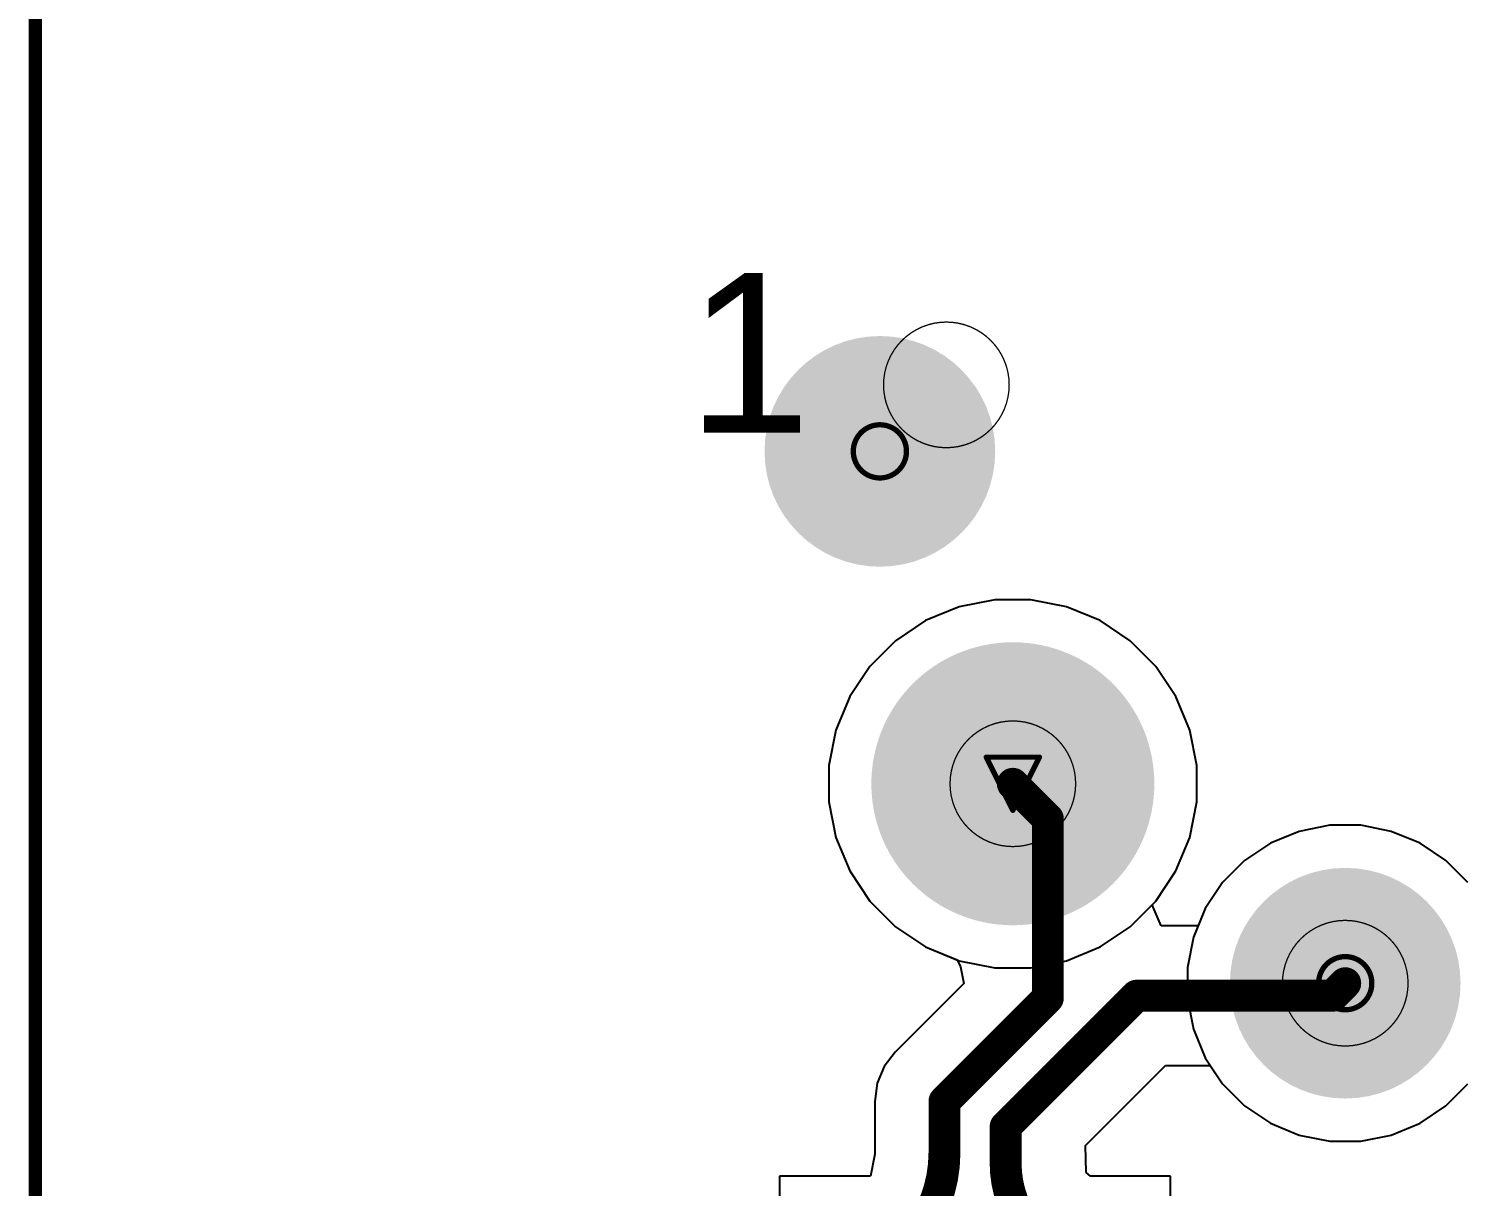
# Model space of a CAD drawing. Header units: inches. Extents: x 0 to 289, y 0 to 168.
# Drawn here: x 69.95 to 83.67, y 26.73 to 37.78 of the extents above; entities that cross this region are included whole.
import ezdxf

# ---------------------------------------------------------------- set-up
doc = ezdxf.new("R2010")
doc.units = ezdxf.units.IN
for name, color, linetype in [('Bottom Layer', 5, 'Continuous'), ('Bottom Solder', 6, 'Continuous'), ('Dimension', 6, 'Continuous'), ('Drill Drawing', 1, 'Continuous'), ('Multi-Layer', 9, 'Continuous'), ('Pad Holes', 156, 'Continuous'), ('Top Layer', 1, 'Continuous'), ('Top Overlay', 2, 'Continuous'), ('Top Solder', 216, 'Continuous')]:
    doc.layers.add(name, color=color, linetype=linetype)
doc.styles.add('Arial', font='', dxfattribs={"height": 0.2})
doc.styles.get('Arial').set_extended_font_data('Arial')

# ---------------------------------------------------------------- blocks, each defined once
blk = doc.blocks.new('NC5MBV_B_57')
at = {"layer": 'Bottom Layer'}
h = blk.add_hatch(color=5, dxfattribs=at)
edge = h.paths.add_edge_path()
edge.add_arc((-4.444999999999999, 0.635), 1.00000054, 0, 360)
h = blk.add_hatch(color=5, dxfattribs=at)
edge = h.paths.add_edge_path()
edge.add_arc((-3.175, -2.54), 1.25000004, 0, 360)
h = blk.add_hatch(color=5, dxfattribs=at)
edge = h.paths.add_edge_path()
edge.add_arc((0, -4.444999999999999), 1.00000054, 0, 360)
at = {"layer": 'Bottom Solder'}
h = blk.add_hatch(color=6, dxfattribs=at)
edge = h.paths.add_edge_path()
edge.add_arc((-4.444999999999999, 0.635), 1.10160054, 0, 360)
h = blk.add_hatch(color=6, dxfattribs=at)
edge = h.paths.add_edge_path()
edge.add_arc((-3.175, -2.54), 1.35160004, 0, 360)
h = blk.add_hatch(color=6, dxfattribs=at)
edge = h.paths.add_edge_path()
edge.add_arc((0, -4.444999999999999), 1.10160054, 0, 360)
at = {"layer": 'Multi-Layer'}
h = blk.add_hatch(color=9, dxfattribs=at)
edge = h.paths.add_edge_path()
edge.add_arc((-4.444999999999999, 0.635), 1.00000054, 0, 360)
h = blk.add_hatch(color=9, dxfattribs=at)
edge = h.paths.add_edge_path()
edge.add_arc((-3.175, -2.54), 1.25000004, 0, 360)
h = blk.add_hatch(color=9, dxfattribs=at)
edge = h.paths.add_edge_path()
edge.add_arc((0, -4.444999999999999), 1.00000054, 0, 360)
at = {"layer": 'Pad Holes'}
h = blk.add_hatch(color=7, dxfattribs=at)
edge = h.paths.add_edge_path()
edge.add_arc((-4.444999999999999, 0.635), 0.5999987999999999, 0, 360)
h = blk.add_hatch(color=7, dxfattribs=at)
edge = h.paths.add_edge_path()
edge.add_arc((-3.175, -2.54), 0.7999984, 0, 360)
h = blk.add_hatch(color=7, dxfattribs=at)
edge = h.paths.add_edge_path()
edge.add_arc((0, -4.444999999999999), 0.5999987999999999, 0, 360)
at = {"layer": 'Top Layer'}
h = blk.add_hatch(color=1, dxfattribs=at)
edge = h.paths.add_edge_path()
edge.add_arc((-4.444999999999999, 0.635), 1.00000054, 0, 360)
h = blk.add_hatch(color=1, dxfattribs=at)
edge = h.paths.add_edge_path()
edge.add_arc((-3.175, -2.54), 1.25000004, 0, 360)
h = blk.add_hatch(color=1, dxfattribs=at)
edge = h.paths.add_edge_path()
edge.add_arc((0, -4.444999999999999), 1.00000054, 0, 360)
at = {"layer": 'Top Solder'}
h = blk.add_hatch(color=216, dxfattribs=at)
edge = h.paths.add_edge_path()
edge.add_arc((-4.444999999999999, 0.635), 1.10160054, 0, 360)
h = blk.add_hatch(color=216, dxfattribs=at)
edge = h.paths.add_edge_path()
edge.add_arc((-3.175, -2.54), 1.35160004, 0, 360)
h = blk.add_hatch(color=216, dxfattribs=at)
edge = h.paths.add_edge_path()
edge.add_arc((0, -4.444999999999999), 1.10160054, 0, 360)
at = {"layer": 'Top Overlay'}
blk.add_lwpolyline([(-12.5118241, -13.9677013, 0.127, 0.127, 0), (-12.5118241, 12.52563408, 0.127, 0.127, 0)], format="xyseb", dxfattribs=at)
at = {"layer": 'Top Overlay', "style": 'Arial'}
blk.add_text('1', height=1.524, dxfattribs=at).set_placement((-6.286499999999999, 0.8150987))

msp = doc.modelspace()

# ---------------------------------------------------------------- linework, layer by layer
at = {"layer": 'Bottom Layer'}
for p, q in [((78.84220959999999, 32.26044094), (78.52227373999999, 32.12791898)), ((79.18185332, 32.32799986), (78.84220959999999, 32.26044094)), ((79.52814676, 32.32799986), (79.18185332, 32.32799986)), ((79.86779048, 32.26044094), (79.52814676, 32.32799986)), ((80.18772634, 32.12791898), (79.86779048, 32.26044094)), ((78.52227373999999, 32.12791898), (78.23433933999999, 31.93552668)), ((80.47566074, 31.93552668), (80.18772634, 32.12791898)), ((78.23433933999999, 31.93552668), (77.98947317999999, 31.69066052)), ((80.7205269, 31.69066052), (80.47566074, 31.93552668)), ((77.98947317999999, 31.69066052), (77.79708088, 31.40272612)), ((80.91291919999999, 31.40272612), (80.7205269, 31.69066052)), ((77.79708088, 31.40272612), (77.66455892, 31.08279026)), ((81.04544116, 31.08279026), (80.91291919999999, 31.40272612)), ((77.66455892, 31.08279026), (77.597, 30.74314654)), ((81.11300007999999, 30.74314654), (81.04544116, 31.08279026)), ((77.597, 30.74314654), (77.597, 30.3968531)), ((81.11300007999999, 30.3968531), (81.11300007999999, 30.74314654)), ((77.597, 30.3968531), (77.66455892, 30.05720938)), ((81.04544116, 30.05720938), (81.11300007999999, 30.3968531)), ((82.38147608, 30.17300036), (82.090133, 30.11505026)), ((82.678524, 30.17300036), (82.38147608, 30.17300036)), ((82.96986708, 30.11505026), (82.678524, 30.17300036)), ((77.66455892, 30.05720938), (77.79708088, 29.73727352)), ((80.91291919999999, 29.73727352), (81.04544116, 30.05720938)), ((82.090133, 30.11505026), (81.81569362, 30.00137256)), ((83.24430645999999, 30.00137256), (82.96986708, 30.11505026)), ((81.81569362, 30.00137256), (81.56870402, 29.83634114)), ((83.49129606, 29.83634114), (83.24430645999999, 30.00137256)), ((81.56870402, 29.83634114), (81.35865872, 29.62629584)), ((83.70134135999999, 29.62629584), (83.49129606, 29.83634114)), ((77.79708088, 29.73727352), (77.98947317999999, 29.44933912)), ((80.7205269, 29.44933912), (80.91291919999999, 29.73727352)), ((81.35865872, 29.62629584), (81.1936273, 29.37930624)), ((77.98947317999999, 29.44933912), (78.23433933999999, 29.20447296)), ((80.68607942, 29.41489164), (80.7205269, 29.44933912)), ((80.77024994, 29.21169164), (80.68607942, 29.41489164)), ((81.1936273, 29.37930624), (81.12419894, 29.21169164)), ((81.12419894, 29.21169164), (80.77024994, 29.21169164)), ((78.23433933999999, 29.20447296), (78.52227373999999, 29.01208066)), ((78.52227373999999, 29.01208066), (78.82346694, 28.88732094)), ((78.82346694, 28.88732094), (78.85411203999999, 28.82211406)), ((78.85411203999999, 28.82211406), (78.88698472, 28.66347074)), ((78.88698472, 28.66347074), (78.2308951, 28.00738112)), ((78.2308951, 28.00738112), (78.12504059999999, 27.8694261)), ((78.12504059999999, 27.8694261), (78.05849768, 27.70877618)), ((80.04787393999999, 27.1141571), (80.81320641999999, 27.87949212)), ((80.81320641999999, 27.87949212), (81.24120149999999, 27.87949212)), ((81.24120149999999, 27.87949212), (81.35865872, 27.7037038)), ((78.05849768, 27.70877618), (78.03579769999999, 27.53637622)), ((81.35865872, 27.7037038), (81.56870402, 27.4936585)), ((83.49129606, 27.4936585), (83.70134135999999, 27.7037038)), ((78.03579769999999, 27.53637622), (78.03580024, 27.5363559)), ((78.03580024, 27.5363559), (78.03580024, 27.04587428)), ((81.56870402, 27.4936585), (81.81569362, 27.32862708)), ((83.24430645999999, 27.32862708), (83.49129606, 27.4936585)), ((81.81569362, 27.32862708), (82.090133, 27.21494938)), ((82.96986708, 27.21494938), (83.24430645999999, 27.32862708)), ((82.090133, 27.21494938), (82.38147608, 27.15699928)), ((82.38147608, 27.15699928), (82.678524, 27.15699928)), ((82.678524, 27.15699928), (82.96986708, 27.21494938)), ((78.03779922, 27.03068254), (77.9964912, 26.82299944)), ((78.03580024, 27.04587428), (78.03779922, 27.03068254)), ((80.05625339999999, 26.85838164), (80.04787393999999, 27.1141571)), ((77.9964912, 26.82299944), (77.12600017999999, 26.82299944)), ((77.12600017999999, 26.82299944), (77.12600017999999, 24.88700128)), ((80.09732266, 26.82299944), (80.05625339999999, 26.85838164)), ((80.86199982, 26.82299944), (80.09732266, 26.82299944)), ((80.86199982, 24.88700128), (80.86199982, 26.82299944))]:
    msp.add_line(p, q, dxfattribs=at)
for points in [[(79.35500004, 30.56999982, 0.3048, 0.3048, 0), (79.68918783999999, 30.23581202, 0.3048, 0.3048, 0)], [(79.68918783999999, 28.52366405999999, 0.3048, 0.3048, 0), (79.68918783999999, 30.23581202, 0.3048, 0.3048, 0)], [(82.4105921, 28.54559188, 0.3048, 0.3048, 0), (82.53000003999999, 28.66499982, 0.3048, 0.3048, 0)], [(78.7019, 27.53637622, 0.3048, 0.3048, 0), (79.68918783999999, 28.52366405999999, 0.3048, 0.3048, 0)], [(79.2861, 27.29439296, 0.3048, 0.3048, 0), (80.53729892, 28.54559188, 0.3048, 0.3048, 0)], [(80.53729892, 28.54559188, 0.3048, 0.3048, 0), (82.4105921, 28.54559188, 0.3048, 0.3048, 0)], [(78.7019, 27.04587428, 0.3048, 0.3048, 0), (78.7019, 27.53637622, 0.3048, 0.3048, 0)], [(79.2861, 26.94802586, 0.3048, 0.3048, 0), (79.2861, 27.29439296, 0.3048, 0.3048, 0)], [(78.7019, 27.04587428, 0.3048, 0.3048, -0.1431988280596965), (78.49921562, 26.35268542, 0.3048, 0.3048, 0)], [(79.38525398, 26.50250478, 0.3048, 0.3048, -0.1099345527873482), (79.2861, 26.94802586, 0.3048, 0.3048, 0)]]:
    msp.add_lwpolyline(points, format="xyseb", dxfattribs=at)
for points in [[(79.27880004, 30.56999982, 0.1524, 0.1524, 1), (79.43120004, 30.56999982, 0.1524, 0.1524, 1)], [(79.61298783999999, 30.23581202, 0.1524, 0.1524, 1), (79.76538784, 30.23581202, 0.1524, 0.1524, 1)], [(79.61298783999999, 30.23581202, 0.1524, 0.1524, 1), (79.76538784, 30.23581202, 0.1524, 0.1524, 1)], [(82.45380003999999, 28.66499982, 0.1524, 0.1524, 1), (82.60620003999999, 28.66499982, 0.1524, 0.1524, 1)], [(79.61298783999999, 28.52366405999999, 0.1524, 0.1524, 1), (79.76538784, 28.52366405999999, 0.1524, 0.1524, 1)], [(79.61298783999999, 28.52366405999999, 0.1524, 0.1524, 1), (79.76538784, 28.52366405999999, 0.1524, 0.1524, 1)], [(80.46109891999998, 28.54559188, 0.1524, 0.1524, 1), (80.61349892, 28.54559188, 0.1524, 0.1524, 1)], [(80.46109891999998, 28.54559188, 0.1524, 0.1524, 1), (80.61349892, 28.54559188, 0.1524, 0.1524, 1)], [(82.3343921, 28.54559188, 0.1524, 0.1524, 1), (82.48679209999999, 28.54559188, 0.1524, 0.1524, 1)], [(82.3343921, 28.54559188, 0.1524, 0.1524, 1), (82.48679209999999, 28.54559188, 0.1524, 0.1524, 1)], [(78.6257, 27.53637622, 0.1524, 0.1524, 1), (78.7781, 27.53637622, 0.1524, 0.1524, 1)], [(78.6257, 27.53637622, 0.1524, 0.1524, 1), (78.7781, 27.53637622, 0.1524, 0.1524, 1)], [(79.20989999999999, 27.29439296, 0.1524, 0.1524, 1), (79.36229999999999, 27.29439296, 0.1524, 0.1524, 1)], [(79.20989999999999, 27.29439296, 0.1524, 0.1524, 1), (79.36229999999999, 27.29439296, 0.1524, 0.1524, 1)], [(78.6257, 27.04587428, 0.1524, 0.1524, 1), (78.7781, 27.04587428, 0.1524, 0.1524, 1)], [(78.6257, 27.04587428, 0.1524, 0.1524, 1), (78.7781, 27.04587428, 0.1524, 0.1524, 1)], [(79.20989999999999, 26.94802586, 0.1524, 0.1524, 1), (79.36229999999999, 26.94802586, 0.1524, 0.1524, 1)], [(79.20989999999999, 26.94802586, 0.1524, 0.1524, 1), (79.36229999999999, 26.94802586, 0.1524, 0.1524, 1)]]:
    msp.add_lwpolyline(points, format="xyseb", close=True, dxfattribs=at)
at = {"layer": 'Dimension'}
for points in [[(79.31999884, 34.37999981999999, 0.0127, 0.0127, 1), (78.12000124, 34.37999981999999, 0.0127, 0.0127, 1)], [(78.11682624, 34.37999981999999, 0.00635, 0.00635, 1), (78.12317623999999, 34.37999981999999, 0.00635, 0.00635, 1)], [(79.31682384, 34.37999981999999, 0.00635, 0.00635, 1), (79.32317384, 34.37999981999999, 0.00635, 0.00635, 1)], [(79.95499883999999, 30.56999982, 0.0127, 0.0127, 1), (78.75500124, 30.56999982, 0.0127, 0.0127, 1)], [(78.75182624, 30.56999982, 0.00635, 0.00635, 1), (78.75817624, 30.56999982, 0.00635, 0.00635, 1)], [(79.95182384, 30.56999982, 0.00635, 0.00635, 1), (79.95817384, 30.56999982, 0.00635, 0.00635, 1)], [(83.12999884, 28.66499982, 0.0127, 0.0127, 1), (81.93000124, 28.66499982, 0.0127, 0.0127, 1)], [(81.92682624, 28.66499982, 0.00635, 0.00635, 1), (81.93317624, 28.66499982, 0.00635, 0.00635, 1)], [(83.12682384, 28.66499982, 0.00635, 0.00635, 1), (83.13317384, 28.66499982, 0.00635, 0.00635, 1)]]:
    msp.add_lwpolyline(points, format="xyseb", close=True, dxfattribs=at)
at = {"layer": 'Drill Drawing'}
for points in [[(78.33900003999999, 33.74499982, 0.0508, 0.0508, 1), (77.83100003999999, 33.74499982, 0.0508, 0.0508, 1)], [(77.81830004, 33.74499982, 0.0254, 0.0254, 1), (77.84370004, 33.74499982, 0.0254, 0.0254, 1)], [(78.32630003999999, 33.74499982, 0.0254, 0.0254, 1), (78.35170004, 33.74499982, 0.0254, 0.0254, 1)], [(79.08830004, 30.82399982, 0.0254, 0.0254, 1), (79.11370004, 30.82399982, 0.0254, 0.0254, 1)], [(79.08830004, 30.82399982, 0.0254, 0.0254, 1), (79.11370004, 30.82399982, 0.0254, 0.0254, 1)], [(79.59630003999999, 30.82399982, 0.0254, 0.0254, 1), (79.62170004, 30.82399982, 0.0254, 0.0254, 1)], [(79.59630003999999, 30.82399982, 0.0254, 0.0254, 1), (79.62170004, 30.82399982, 0.0254, 0.0254, 1)], [(79.34230004, 30.31599982, 0.0254, 0.0254, 1), (79.36770004, 30.31599982, 0.0254, 0.0254, 1)], [(79.34230004, 30.31599982, 0.0254, 0.0254, 1), (79.36770004, 30.31599982, 0.0254, 0.0254, 1)], [(82.78400004, 28.66499982, 0.0508, 0.0508, 1), (82.27600004, 28.66499982, 0.0508, 0.0508, 1)], [(82.26330003999999, 28.66499982, 0.0254, 0.0254, 1), (82.28870004, 28.66499982, 0.0254, 0.0254, 1)], [(82.77130004, 28.66499982, 0.0254, 0.0254, 1), (82.79670003999999, 28.66499982, 0.0254, 0.0254, 1)]]:
    msp.add_lwpolyline(points, format="xyseb", close=True, dxfattribs=at)
for points in [[(79.10100004, 30.82399982, 0.0508, 0.0508, 0), (79.60900004, 30.82399982, 0.0508, 0.0508, 0)], [(79.10100004, 30.82399982, 0.0508, 0.0508, 0), (79.35500004, 30.31599982, 0.0508, 0.0508, 0)], [(79.35500004, 30.31599982, 0.0508, 0.0508, 0), (79.60900004, 30.82399982, 0.0508, 0.0508, 0)]]:
    msp.add_lwpolyline(points, format="xyseb", dxfattribs=at)
at = {"layer": 'Top Layer'}
for p, q in [((78.84220959999999, 32.26044094), (78.52227373999999, 32.12791898)), ((79.18185332, 32.32799986), (78.84220959999999, 32.26044094)), ((79.52814676, 32.32799986), (79.18185332, 32.32799986)), ((79.86779048, 32.26044094), (79.52814676, 32.32799986)), ((80.18772634, 32.12791898), (79.86779048, 32.26044094)), ((78.52227373999999, 32.12791898), (78.23433933999999, 31.93552668)), ((80.47566074, 31.93552668), (80.18772634, 32.12791898)), ((78.23433933999999, 31.93552668), (77.98947317999999, 31.69066052)), ((80.7205269, 31.69066052), (80.47566074, 31.93552668)), ((77.98947317999999, 31.69066052), (77.79708088, 31.40272612)), ((80.91291919999999, 31.40272612), (80.7205269, 31.69066052)), ((77.79708088, 31.40272612), (77.66455892, 31.08279026)), ((81.04544116, 31.08279026), (80.91291919999999, 31.40272612)), ((77.66455892, 31.08279026), (77.597, 30.74314654)), ((81.11300007999999, 30.74314654), (81.04544116, 31.08279026)), ((77.597, 30.74314654), (77.597, 30.3968531)), ((81.11300007999999, 30.3968531), (81.11300007999999, 30.74314654)), ((77.597, 30.3968531), (77.66455892, 30.05720938)), ((81.04544116, 30.05720938), (81.11300007999999, 30.3968531)), ((82.38147608, 30.17300036), (82.090133, 30.11505026)), ((82.678524, 30.17300036), (82.38147608, 30.17300036)), ((82.96986708, 30.11505026), (82.678524, 30.17300036)), ((77.66455892, 30.05720938), (77.79708088, 29.73727352)), ((80.91291919999999, 29.73727352), (81.04544116, 30.05720938)), ((82.090133, 30.11505026), (81.81569362, 30.00137256)), ((83.24430645999999, 30.00137256), (82.96986708, 30.11505026)), ((81.81569362, 30.00137256), (81.56870402, 29.83634114)), ((83.49129606, 29.83634114), (83.24430645999999, 30.00137256)), ((81.56870402, 29.83634114), (81.35865872, 29.62629584)), ((83.70134135999999, 29.62629584), (83.49129606, 29.83634114)), ((77.79708088, 29.73727352), (77.98947317999999, 29.44933912)), ((80.7205269, 29.44933912), (80.91291919999999, 29.73727352)), ((81.35865872, 29.62629584), (81.1936273, 29.37930624)), ((77.98947317999999, 29.44933912), (78.23433933999999, 29.20447296)), ((80.47566074, 29.20447296), (80.7205269, 29.44933912)), ((81.1936273, 29.37930624), (81.0799496, 29.10486686)), ((78.23433933999999, 29.20447296), (78.52227373999999, 29.01208066)), ((80.18772634, 29.01208066), (80.47566074, 29.20447296)), ((81.0799496, 29.10486686), (81.02199949999999, 28.81352378)), ((78.52227373999999, 29.01208066), (78.84220959999999, 28.8795587)), ((79.86779048, 28.8795587), (80.18772634, 29.01208066)), ((78.84220959999999, 28.8795587), (79.18185332, 28.81199978)), ((79.18185332, 28.81199978), (79.52814676, 28.81199978)), ((79.52814676, 28.81199978), (79.86779048, 28.8795587)), ((81.02199949999999, 28.81352378), (81.02199949999999, 28.51647586)), ((81.02199949999999, 28.51647586), (81.0799496, 28.22513278)), ((81.0799496, 28.22513278), (81.1936273, 27.9506934)), ((81.1936273, 27.9506934), (81.35865872, 27.7037038)), ((81.35865872, 27.7037038), (81.56870402, 27.4936585)), ((83.49129606, 27.4936585), (83.70134135999999, 27.7037038)), ((81.56870402, 27.4936585), (81.81569362, 27.32862708)), ((83.24430645999999, 27.32862708), (83.49129606, 27.4936585)), ((81.81569362, 27.32862708), (82.090133, 27.21494938)), ((82.96986708, 27.21494938), (83.24430645999999, 27.32862708)), ((82.090133, 27.21494938), (82.38147608, 27.15699928)), ((82.38147608, 27.15699928), (82.678524, 27.15699928)), ((82.678524, 27.15699928), (82.96986708, 27.21494938))]:
    msp.add_line(p, q, dxfattribs=at)

# ---------------------------------------------------------------- block references
msp.add_blockref('NC5MBV_B_57', (82.53000003999999, 33.10999982))

doc.saveas('drawing.dxf')
